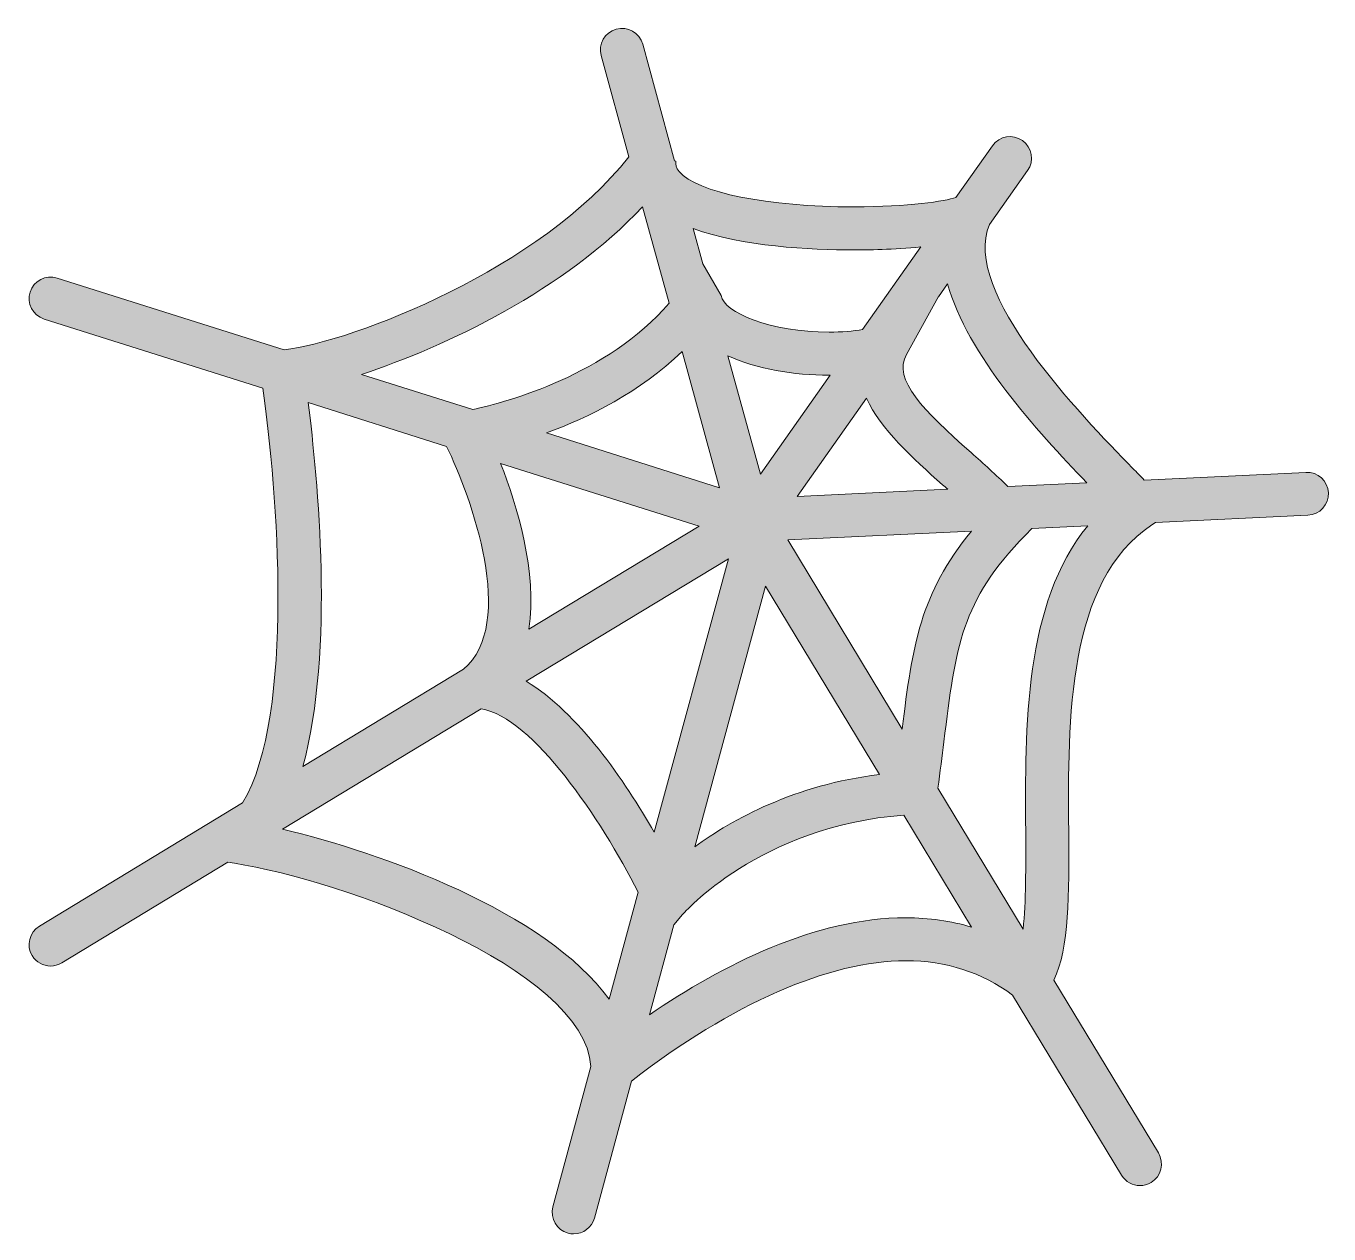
# Model space of a CAD drawing. Header units: inches. Extents: x 0 to 102, y 0 to 94.
import ezdxf

# ---------------------------------------------------------------- set-up
doc = ezdxf.new("R2010")
doc.units = ezdxf.units.IN
doc.header["$MEASUREMENT"] = 0
doc.layers.add('Layer 1', color=7, linetype='Continuous')

msp = doc.modelspace()

# ---------------------------------------------------------------- hatches: boundary and pattern name
at = {"layer": 'Layer 1', "true_color": 0xffffff}
h = msp.add_hatch(color=7, dxfattribs=at)
h.dxf.hatch_style = 2
edge = h.paths.add_edge_path()
edge.add_spline(control_points=[(99.84, 59.55), (99.84, 59.55), (87.19, 58.95), (87.19, 58.95), (86.92, 59.24), (86.62, 59.54), (86.29, 59.88), (82.26, 64.01), (72.87, 73.65), (75.09, 78.93), (75.09, 78.93), (78.08, 83.15), (78.08, 83.15), (78.61, 83.91), (78.43, 84.96), (77.67, 85.5), (76.91, 86.03), (75.87, 85.85), (75.33, 85.09), (75.33, 85.09), (72.46, 81.04), (72.46, 81.04), (71.63, 80.75), (68.81, 80.31), (64.5, 80.31), (57.74, 80.31), (52.25, 81.42), (50.83, 83.07), (50.57, 83.38), (50.54, 83.61), (50.58, 83.87), (50.58, 83.87), (50.47, 83.91), (50.47, 83.91), (50.47, 83.91), (47.98, 93.03), (47.98, 93.03), (47.73, 93.92), (46.81, 94.45), (45.91, 94.2), (45.01, 93.96), (44.49, 93.03), (44.73, 92.14), (44.73, 92.14), (46.9, 84.23), (46.9, 84.23), (40.03, 75.45), (25.38, 69.8), (19.94, 69.12), (19.94, 69.12), (2.19, 74.74), (2.19, 74.74), (1.3, 75.02), (0.36, 74.53), (0.08, 73.65), (-0.2, 72.76), (0.29, 71.82), (1.17, 71.54), (1.17, 71.54), (18.27, 66.13), (18.27, 66.13), (19.42, 58.19), (20.82, 40.6), (16.7, 33.7), (16.7, 33.7), (0.81, 24.07), (0.81, 24.07), (0.02, 23.59), (-0.24, 22.55), (0.24, 21.76), (0.56, 21.24), (1.11, 20.95), (1.68, 20.95), (1.98, 20.95), (2.28, 21.03), (2.55, 21.19), (2.55, 21.19), (15.53, 29.06), (15.53, 29.06), (15.53, 29.06), (16.07, 28.98), (16.07, 28.98), (24.26, 27.72), (43.44, 20.83), (43.93, 13.09), (43.93, 13.09), (40.96, 2.12), (40.96, 2.12), (40.72, 1.22), (41.25, 0.3), (42.14, 0.06), (42.29, 0.02), (42.44, 0), (42.58, 0), (43.32, 0), (44, 0.49), (44.2, 1.24), (44.2, 1.24), (47.1, 11.95), (47.1, 11.95), (54.96, 18.02), (62.56, 21.36), (68.56, 21.36), (71.71, 21.36), (74.52, 20.45), (76.91, 18.68), (76.91, 18.68), (85.43, 4.59), (85.43, 4.59), (85.74, 4.07), (86.3, 3.78), (86.87, 3.78), (87.16, 3.78), (87.46, 3.86), (87.74, 4.02), (88.53, 4.5), (88.79, 5.53), (88.31, 6.33), (88.31, 6.33), (80.13, 19.85), (80.13, 19.85), (81.35, 22.38), (81.32, 26.5), (81.29, 31.54), (81.23, 40.22), (81.16, 51.04), (87.8, 55.44), (87.8, 55.44), (88.08, 55.63), (88.08, 55.63), (88.08, 55.63), (100, 56.19), (100, 56.19), (100.93, 56.24), (101.64, 57.02), (101.6, 57.95), (101.55, 58.88), (100.79, 59.59), (99.84, 59.55)], knot_values=[0, 0, 0, 0, 1, 1, 1, 2, 2, 2, 3, 3, 3, 4, 4, 4, 5, 5, 5, 6, 6, 6, 7, 7, 7, 8, 8, 8, 9, 9, 9, 10, 10, 10, 11, 11, 11, 12, 12, 12, 13, 13, 13, 14, 14, 14, 15, 15, 15, 16, 16, 16, 17, 17, 17, 18, 18, 18, 19, 19, 19, 20, 20, 20, 21, 21, 21, 22, 22, 22, 23, 23, 23, 24, 24, 24, 25, 25, 25, 26, 26, 26, 27, 27, 27, 28, 28, 28, 29, 29, 29, 30, 30, 30, 31, 31, 31, 32, 32, 32, 33, 33, 33, 34, 34, 34, 35, 35, 35, 36, 36, 36, 37, 37, 37, 38, 38, 38, 39, 39, 39, 40, 40, 40, 41, 41, 41, 42, 42, 42, 43, 43, 43, 44, 44, 44, 45, 45, 45, 46, 46, 46, 46], degree=3, periodic=1)
edge = h.paths.add_edge_path()
edge.add_spline(control_points=[(82.71, 58.74), (82.71, 58.74), (76.53, 58.45), (76.53, 58.45), (75.61, 59.35), (74.63, 60.23), (73.66, 61.09), (69.9, 64.45), (67.51, 66.79), (68.61, 68.77), (68.61, 68.77), (71.11, 73.29), (71.11, 73.29), (71.11, 73.29), (71.1, 73.28), (71.1, 73.28), (71.1, 73.28), (71.82, 74.3), (71.82, 74.3), (73.37, 68.74), (78.78, 62.81), (82.71, 58.74)], knot_values=[0, 0, 0, 0, 1, 1, 1, 2, 2, 2, 3, 3, 3, 4, 4, 4, 5, 5, 5, 6, 6, 6, 7, 7, 7, 7], degree=3, periodic=1)
edge = h.paths.add_edge_path()
edge.add_spline(control_points=[(65.49, 65.34), (66.58, 62.91), (69.1, 60.66), (71.43, 58.58), (71.56, 58.47), (71.7, 58.35), (71.83, 58.23), (71.83, 58.23), (60.07, 57.67), (60.07, 57.67), (60.07, 57.67), (65.49, 65.34), (65.49, 65.34)], knot_values=[0, 0, 0, 0, 1, 1, 1, 2, 2, 2, 3, 3, 3, 4, 4, 4, 4], degree=3, periodic=1)
edge = h.paths.add_edge_path()
edge.add_spline(control_points=[(57.19, 59.41), (57.19, 59.41), (54.65, 68.65), (54.65, 68.65), (56.9, 67.63), (59.81, 67.14), (62.55, 67.14), (62.58, 67.14), (62.62, 67.15), (62.65, 67.15), (62.65, 67.15), (57.19, 59.41), (57.19, 59.41)], knot_values=[0, 0, 0, 0, 1, 1, 1, 2, 2, 2, 3, 3, 3, 4, 4, 4, 4], degree=3, periodic=1)
edge = h.paths.add_edge_path()
edge.add_spline(control_points=[(53.99, 58.35), (53.99, 58.35), (40.45, 62.63), (40.45, 62.63), (43.74, 63.84), (47.76, 65.82), (51.07, 69), (51.07, 69), (53.99, 58.35), (53.99, 58.35)], knot_values=[0, 0, 0, 0, 1, 1, 1, 2, 2, 2, 3, 3, 3, 3], degree=3, periodic=1)
edge = h.paths.add_edge_path()
edge.add_spline(control_points=[(52.39, 55.33), (52.39, 55.33), (39.09, 47.28), (39.09, 47.28), (39.75, 51.72), (38.15, 56.97), (36.87, 60.24), (36.87, 60.24), (52.39, 55.33), (52.39, 55.33)], knot_values=[0, 0, 0, 0, 1, 1, 1, 2, 2, 2, 3, 3, 3, 3], degree=3, periodic=1)
edge = h.paths.add_edge_path()
edge.add_spline(control_points=[(54.68, 52.79), (54.68, 52.79), (48.89, 31.41), (48.89, 31.41), (46.59, 35.4), (42.93, 40.79), (38.87, 43.21), (38.87, 43.21), (54.68, 52.79), (54.68, 52.79)], knot_values=[0, 0, 0, 0, 1, 1, 1, 2, 2, 2, 3, 3, 3, 3], degree=3, periodic=1)
edge = h.paths.add_edge_path()
edge.add_spline(control_points=[(57.58, 50.66), (57.58, 50.66), (66.49, 35.93), (66.49, 35.93), (59.87, 35.1), (55.04, 32.45), (52.06, 30.28), (52.06, 30.28), (57.58, 50.66), (57.58, 50.66)], knot_values=[0, 0, 0, 0, 1, 1, 1, 2, 2, 2, 3, 3, 3, 3], degree=3, periodic=1)
edge = h.paths.add_edge_path()
edge.add_spline(control_points=[(59.33, 54.27), (59.33, 54.27), (73.68, 54.95), (73.68, 54.95), (69.68, 50.08), (69.07, 46.01), (68.27, 39.48), (68.27, 39.48), (59.33, 54.27), (59.33, 54.27)], knot_values=[0, 0, 0, 0, 1, 1, 1, 2, 2, 2, 3, 3, 3, 3], degree=3, periodic=1)
edge = h.paths.add_edge_path()
edge.add_spline(control_points=[(64.5, 76.94), (65.49, 76.94), (67.64, 76.97), (69.74, 77.18), (69.74, 77.18), (65.18, 70.73), (65.18, 70.73), (64.44, 70.59), (63.54, 70.51), (62.55, 70.51), (58.03, 70.51), (54.3, 72.05), (54.11, 73.38), (54.11, 73.38), (52.68, 75.86), (52.68, 75.86), (52.68, 75.86), (51.92, 78.62), (51.92, 78.62), (55.75, 77.21), (61.07, 76.94), (64.5, 76.94)], knot_values=[0, 0, 0, 0, 1, 1, 1, 2, 2, 2, 3, 3, 3, 4, 4, 4, 5, 5, 5, 6, 6, 6, 7, 7, 7, 7], degree=3, periodic=1)
edge = h.paths.add_edge_path()
edge.add_spline(control_points=[(47.97, 80.32), (47.97, 80.32), (50.04, 72.78), (50.04, 72.78), (45.2, 67.15), (37.37, 65.04), (34.69, 64.46), (34.69, 64.46), (26, 67.21), (26, 67.21), (32.58, 69.37), (41.94, 73.83), (47.97, 80.32)], knot_values=[0, 0, 0, 0, 1, 1, 1, 2, 2, 2, 3, 3, 3, 4, 4, 4, 4], degree=3, periodic=1)
edge = h.paths.add_edge_path()
edge.add_spline(control_points=[(21.82, 65), (21.82, 65), (32.64, 61.58), (32.64, 61.58), (34.56, 57.66), (38.18, 47.69), (33.96, 44.16), (33.96, 44.16), (21.41, 36.55), (21.41, 36.55), (23.89, 45.61), (22.58, 59.09), (21.82, 65)], knot_values=[0, 0, 0, 0, 1, 1, 1, 2, 2, 2, 3, 3, 3, 4, 4, 4, 4], degree=3, periodic=1)
edge = h.paths.add_edge_path()
edge.add_spline(control_points=[(19.81, 31.65), (19.81, 31.65), (35.34, 41.07), (35.34, 41.07), (39.42, 40.35), (44.69, 32.48), (47.62, 26.72), (47.62, 26.72), (45.35, 18.35), (45.35, 18.35), (40.44, 25.19), (27.44, 29.86), (19.81, 31.65)], knot_values=[0, 0, 0, 0, 1, 1, 1, 2, 2, 2, 3, 3, 3, 4, 4, 4, 4], degree=3, periodic=1)
edge = h.paths.add_edge_path()
edge.add_spline(control_points=[(68.56, 24.72), (61.5, 24.72), (54.24, 21.05), (48.5, 17.13), (48.5, 17.13), (50.41, 24.18), (50.41, 24.18), (50.41, 24.18), (51.09, 24.97), (51.09, 24.97), (51.15, 25.04), (57.14, 31.9), (68.41, 32.75), (68.41, 32.75), (73.7, 23.99), (73.7, 23.99), (72.08, 24.47), (70.37, 24.72), (68.56, 24.72)], knot_values=[0, 0, 0, 0, 1, 1, 1, 2, 2, 2, 3, 3, 3, 4, 4, 4, 5, 5, 5, 6, 6, 6, 6], degree=3, periodic=1)
edge = h.paths.add_edge_path()
edge.add_spline(control_points=[(77.93, 31.51), (77.94, 28.76), (77.96, 25.94), (77.72, 23.84), (77.72, 23.84), (71.07, 34.85), (71.07, 34.85), (71.24, 36.15), (71.39, 37.35), (71.53, 38.47), (72.45, 46), (72.87, 49.44), (77.91, 54.65), (77.91, 54.65), (78.42, 55.17), (78.42, 55.17), (78.42, 55.17), (82.78, 55.38), (82.78, 55.38), (77.81, 49.31), (77.87, 39.58), (77.93, 31.51)], knot_values=[0, 0, 0, 0, 1, 1, 1, 2, 2, 2, 3, 3, 3, 4, 4, 4, 5, 5, 5, 6, 6, 6, 7, 7, 7, 7], degree=3, periodic=1)

# ---------------------------------------------------------------- linework, layer by layer
at = {"layer": 'Layer 1', "lineweight": 0}
for points, knots in [([(99.84, 59.55), (99.84, 59.55), (87.19, 58.95), (87.19, 58.95), (86.92, 59.24), (86.62, 59.54), (86.29, 59.88), (82.26, 64.01), (72.87, 73.65), (75.09, 78.93), (75.09, 78.93), (78.08, 83.15), (78.08, 83.15), (78.61, 83.91), (78.43, 84.96), (77.67, 85.5), (76.91, 86.03), (75.87, 85.85), (75.33, 85.09), (75.33, 85.09), (72.46, 81.04), (72.46, 81.04), (71.63, 80.75), (68.81, 80.31), (64.5, 80.31), (57.74, 80.31), (52.25, 81.42), (50.83, 83.07), (50.57, 83.38), (50.54, 83.61), (50.58, 83.87), (50.58, 83.87), (50.47, 83.91), (50.47, 83.91), (50.47, 83.91), (47.98, 93.03), (47.98, 93.03), (47.73, 93.92), (46.81, 94.45), (45.91, 94.2), (45.01, 93.96), (44.49, 93.03), (44.73, 92.14), (44.73, 92.14), (46.9, 84.23), (46.9, 84.23), (40.03, 75.45), (25.38, 69.8), (19.94, 69.12), (19.94, 69.12), (2.19, 74.74), (2.19, 74.74), (1.3, 75.02), (0.36, 74.53), (0.08, 73.65), (-0.2, 72.76), (0.29, 71.82), (1.17, 71.54), (1.17, 71.54), (18.27, 66.13), (18.27, 66.13), (19.42, 58.19), (20.82, 40.6), (16.7, 33.7), (16.7, 33.7), (0.81, 24.07), (0.81, 24.07), (0.02, 23.59), (-0.24, 22.55), (0.24, 21.76), (0.56, 21.24), (1.11, 20.95), (1.68, 20.95), (1.98, 20.95), (2.28, 21.03), (2.55, 21.19), (2.55, 21.19), (15.53, 29.06), (15.53, 29.06), (15.53, 29.06), (16.07, 28.98), (16.07, 28.98), (24.26, 27.72), (43.44, 20.83), (43.93, 13.09), (43.93, 13.09), (40.96, 2.12), (40.96, 2.12), (40.72, 1.22), (41.25, 0.3), (42.14, 0.06), (42.29, 0.02), (42.44, 0), (42.58, 0), (43.32, 0), (44, 0.49), (44.2, 1.24), (44.2, 1.24), (47.1, 11.95), (47.1, 11.95), (54.96, 18.02), (62.56, 21.36), (68.56, 21.36), (71.71, 21.36), (74.52, 20.45), (76.91, 18.68), (76.91, 18.68), (85.43, 4.59), (85.43, 4.59), (85.74, 4.07), (86.3, 3.78), (86.87, 3.78), (87.16, 3.78), (87.46, 3.86), (87.74, 4.02), (88.53, 4.5), (88.79, 5.53), (88.31, 6.33), (88.31, 6.33), (80.13, 19.85), (80.13, 19.85), (81.35, 22.38), (81.32, 26.5), (81.29, 31.54), (81.23, 40.22), (81.16, 51.04), (87.8, 55.44), (87.8, 55.44), (88.08, 55.63), (88.08, 55.63), (88.08, 55.63), (100, 56.19), (100, 56.19), (100.93, 56.24), (101.64, 57.02), (101.6, 57.95), (101.55, 58.88), (100.79, 59.59), (99.84, 59.55)], [0, 0, 0, 0, 1, 1, 1, 2, 2, 2, 3, 3, 3, 4, 4, 4, 5, 5, 5, 6, 6, 6, 7, 7, 7, 8, 8, 8, 9, 9, 9, 10, 10, 10, 11, 11, 11, 12, 12, 12, 13, 13, 13, 14, 14, 14, 15, 15, 15, 16, 16, 16, 17, 17, 17, 18, 18, 18, 19, 19, 19, 20, 20, 20, 21, 21, 21, 22, 22, 22, 23, 23, 23, 24, 24, 24, 25, 25, 25, 26, 26, 26, 27, 27, 27, 28, 28, 28, 29, 29, 29, 30, 30, 30, 31, 31, 31, 32, 32, 32, 33, 33, 33, 34, 34, 34, 35, 35, 35, 36, 36, 36, 37, 37, 37, 38, 38, 38, 39, 39, 39, 40, 40, 40, 41, 41, 41, 42, 42, 42, 43, 43, 43, 44, 44, 44, 45, 45, 45, 46, 46, 46, 46]), ([(47.97, 80.32), (47.97, 80.32), (50.04, 72.78), (50.04, 72.78), (45.2, 67.15), (37.37, 65.04), (34.69, 64.46), (34.69, 64.46), (26, 67.21), (26, 67.21), (32.58, 69.37), (41.94, 73.83), (47.97, 80.32)], [0, 0, 0, 0, 1, 1, 1, 2, 2, 2, 3, 3, 3, 4, 4, 4, 4]), ([(64.5, 76.94), (65.49, 76.94), (67.64, 76.97), (69.74, 77.18), (69.74, 77.18), (65.18, 70.73), (65.18, 70.73), (64.44, 70.59), (63.54, 70.51), (62.55, 70.51), (58.03, 70.51), (54.3, 72.05), (54.11, 73.38), (54.11, 73.38), (52.68, 75.86), (52.68, 75.86), (52.68, 75.86), (51.92, 78.62), (51.92, 78.62), (55.75, 77.21), (61.07, 76.94), (64.5, 76.94)], [0, 0, 0, 0, 1, 1, 1, 2, 2, 2, 3, 3, 3, 4, 4, 4, 5, 5, 5, 6, 6, 6, 7, 7, 7, 7]), ([(82.71, 58.74), (82.71, 58.74), (76.53, 58.45), (76.53, 58.45), (75.61, 59.35), (74.63, 60.23), (73.66, 61.09), (69.9, 64.45), (67.51, 66.79), (68.61, 68.77), (68.61, 68.77), (71.11, 73.29), (71.11, 73.29), (71.11, 73.29), (71.1, 73.28), (71.1, 73.28), (71.1, 73.28), (71.82, 74.3), (71.82, 74.3), (73.37, 68.74), (78.78, 62.81), (82.71, 58.74)], [0, 0, 0, 0, 1, 1, 1, 2, 2, 2, 3, 3, 3, 4, 4, 4, 5, 5, 5, 6, 6, 6, 7, 7, 7, 7]), ([(53.99, 58.35), (53.99, 58.35), (40.45, 62.63), (40.45, 62.63), (43.74, 63.84), (47.76, 65.82), (51.07, 69), (51.07, 69), (53.99, 58.35), (53.99, 58.35)], [0, 0, 0, 0, 1, 1, 1, 2, 2, 2, 3, 3, 3, 3]), ([(57.19, 59.41), (57.19, 59.41), (54.65, 68.65), (54.65, 68.65), (56.9, 67.63), (59.81, 67.14), (62.55, 67.14), (62.58, 67.14), (62.62, 67.15), (62.65, 67.15), (62.65, 67.15), (57.19, 59.41), (57.19, 59.41)], [0, 0, 0, 0, 1, 1, 1, 2, 2, 2, 3, 3, 3, 4, 4, 4, 4]), ([(65.49, 65.34), (66.58, 62.91), (69.1, 60.66), (71.43, 58.58), (71.56, 58.47), (71.7, 58.35), (71.83, 58.23), (71.83, 58.23), (60.07, 57.67), (60.07, 57.67), (60.07, 57.67), (65.49, 65.34), (65.49, 65.34)], [0, 0, 0, 0, 1, 1, 1, 2, 2, 2, 3, 3, 3, 4, 4, 4, 4]), ([(21.82, 65), (21.82, 65), (32.64, 61.58), (32.64, 61.58), (34.56, 57.66), (38.18, 47.69), (33.96, 44.16), (33.96, 44.16), (21.41, 36.55), (21.41, 36.55), (23.89, 45.61), (22.58, 59.09), (21.82, 65)], [0, 0, 0, 0, 1, 1, 1, 2, 2, 2, 3, 3, 3, 4, 4, 4, 4]), ([(52.39, 55.33), (52.39, 55.33), (39.09, 47.28), (39.09, 47.28), (39.75, 51.72), (38.15, 56.97), (36.87, 60.24), (36.87, 60.24), (52.39, 55.33), (52.39, 55.33)], [0, 0, 0, 0, 1, 1, 1, 2, 2, 2, 3, 3, 3, 3]), ([(77.93, 31.51), (77.94, 28.76), (77.96, 25.94), (77.72, 23.84), (77.72, 23.84), (71.07, 34.85), (71.07, 34.85), (71.24, 36.15), (71.39, 37.35), (71.53, 38.47), (72.45, 46), (72.87, 49.44), (77.91, 54.65), (77.91, 54.65), (78.42, 55.17), (78.42, 55.17), (78.42, 55.17), (82.78, 55.38), (82.78, 55.38), (77.81, 49.31), (77.87, 39.58), (77.93, 31.51)], [0, 0, 0, 0, 1, 1, 1, 2, 2, 2, 3, 3, 3, 4, 4, 4, 5, 5, 5, 6, 6, 6, 7, 7, 7, 7]), ([(59.33, 54.27), (59.33, 54.27), (73.68, 54.95), (73.68, 54.95), (69.68, 50.08), (69.07, 46.01), (68.27, 39.48), (68.27, 39.48), (59.33, 54.27), (59.33, 54.27)], [0, 0, 0, 0, 1, 1, 1, 2, 2, 2, 3, 3, 3, 3]), ([(54.68, 52.79), (54.68, 52.79), (48.89, 31.41), (48.89, 31.41), (46.59, 35.4), (42.93, 40.79), (38.87, 43.21), (38.87, 43.21), (54.68, 52.79), (54.68, 52.79)], [0, 0, 0, 0, 1, 1, 1, 2, 2, 2, 3, 3, 3, 3]), ([(57.58, 50.66), (57.58, 50.66), (66.49, 35.93), (66.49, 35.93), (59.87, 35.1), (55.04, 32.45), (52.06, 30.28), (52.06, 30.28), (57.58, 50.66), (57.58, 50.66)], [0, 0, 0, 0, 1, 1, 1, 2, 2, 2, 3, 3, 3, 3]), ([(19.81, 31.65), (19.81, 31.65), (35.34, 41.07), (35.34, 41.07), (39.42, 40.35), (44.69, 32.48), (47.62, 26.72), (47.62, 26.72), (45.35, 18.35), (45.35, 18.35), (40.44, 25.19), (27.44, 29.86), (19.81, 31.65)], [0, 0, 0, 0, 1, 1, 1, 2, 2, 2, 3, 3, 3, 4, 4, 4, 4]), ([(68.56, 24.72), (61.5, 24.72), (54.24, 21.05), (48.5, 17.13), (48.5, 17.13), (50.41, 24.18), (50.41, 24.18), (50.41, 24.18), (51.09, 24.97), (51.09, 24.97), (51.15, 25.04), (57.14, 31.9), (68.41, 32.75), (68.41, 32.75), (73.7, 23.99), (73.7, 23.99), (72.08, 24.47), (70.37, 24.72), (68.56, 24.72)], [0, 0, 0, 0, 1, 1, 1, 2, 2, 2, 3, 3, 3, 4, 4, 4, 5, 5, 5, 6, 6, 6, 6])]:
    msp.add_open_spline(points, degree=3, knots=knots, dxfattribs=at)

doc.saveas('drawing.dxf')
